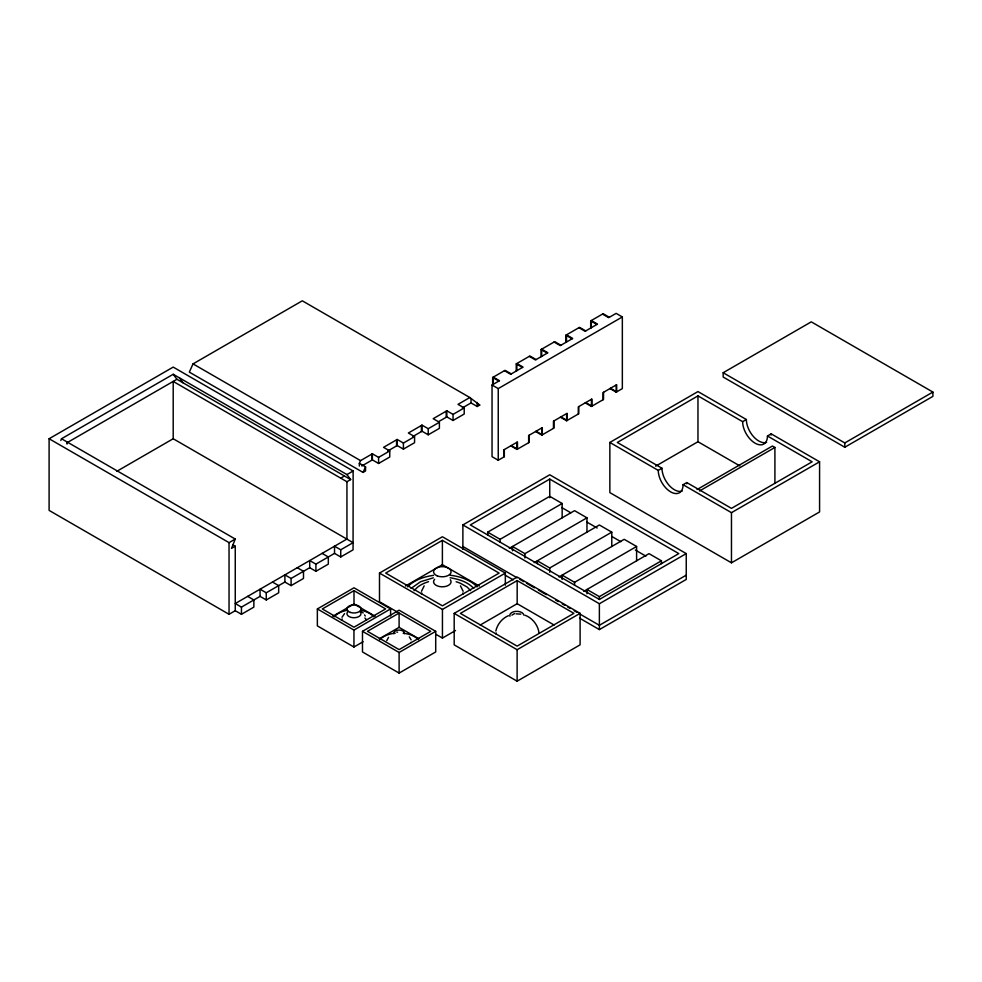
<?xml version="1.0" encoding="UTF-8"?>
<svg xmlns="http://www.w3.org/2000/svg" width="982" height="982" viewBox="0 0 982 982"><rect width="100%" height="100%" fill="white"/><g stroke="black" fill="none" stroke-linecap="round" stroke-linejoin="round"><path stroke-width="1.47" d="M495.836 631.033C497.309 624.319 502.084 618.402 508.418 615.689M421.487 591.299L424.175 585.849M386.773 640.608L388.541 637.355M60.81 440.488L61.51 438.745L173.2 374.265L346.941 474.576L350.66 479.584L346.941 481.732L173.2 381.433L173.2 438.745L353.066 542.678L340.729 549.797L334.531 546.225L334.531 553.382L340.729 556.966L353.066 549.846L353.139 470.992L173.2 367.096L49.1 438.745L49.1 510.395L229.039 614.29L235.25 610.706L241.449 614.29L253.859 607.122L253.859 599.953L247.66 596.369M67.022 444.073L67.709 442.33M61.51 438.745L235.25 539.057L231.531 548.373L235.25 546.213L235.25 610.706M462.35 407.935L471.041 402.927L477.24 406.499L479.719 405.075L469.826 397.526L302.296 300.811L193.024 363.892L189.33 372.117L363.07 472.416L365.55 470.992L365.55 466.892L359.351 463.308L360.554 460.619L372.374 453.794L378.586 457.379L389.756 450.922L389.756 457.023L378.586 463.467L372.374 459.883L361.83 465.971M363.07 472.416L365.55 466.892M342.006 617.285L344.572 613.578M414.036 590.673L417.669 587.089A33.572 19.382 0 0 1 424.494 583.148L428.557 581.663M411.028 588.451L420.591 581.7L433.32 577.833M66.764 442.882L176.92 379.273L350.66 479.584M116.698 471.372L173.2 438.745M492.657 384.649L492.657 377.493L505.067 370.324L511.278 373.909M516.237 371.036L516.237 363.88L529.887 356L536.098 359.584M541.057 356.712L541.057 349.543L554.707 341.662L560.918 345.247M565.878 342.387L565.878 335.218L579.527 327.337L585.738 330.922M590.698 328.049L590.698 320.893L603.108 313.724L609.319 317.309M387.89 450.922L397.194 445.558L403.406 449.13L414.576 442.686L414.576 436.597L403.406 443.042L397.194 439.457L383.545 447.35L389.756 450.922M412.71 436.597L422.014 431.221L428.226 434.805L439.396 428.361L439.396 422.272L428.226 428.717L422.014 425.132L408.365 433.013L414.576 436.597M438.77 421.548L446.835 416.896L453.046 420.48L464.216 414.023L464.216 407.935L453.046 414.392L446.835 410.807L433.185 418.688L439.396 422.272M469.826 397.526L458.005 404.351L464.216 407.935M504.331 449.572L504.331 456.728L498.242 460.239L492.043 456.667L492.043 385.018L499.482 380.709L493.283 377.137L493.283 384.293M49.1 438.745L229.039 542.641L235.25 539.057M340.729 478.148L344.461 476M346.941 474.576L353.139 470.992M492.043 385.018L498.242 388.59L622.342 316.953L622.342 388.602L616.193 392.149L609.982 388.565M346.941 481.732L346.941 539.057L235.25 603.537L241.449 607.122L260.07 596.369L266.269 599.953L278.679 592.797L278.679 585.628L272.48 582.044M260.07 596.369L260.07 589.212L266.269 592.784L284.89 582.044L291.089 585.628L303.499 578.459L303.499 571.291L297.3 567.719M284.89 582.044L284.89 574.875L291.089 578.459L309.711 567.719L315.909 571.291L328.319 564.134L328.319 556.966L322.121 553.382M309.711 567.719L309.711 560.55L315.909 564.134L334.531 553.382M510.775 445.84L516.986 449.425L529.151 442.403L529.151 435.235M535.595 431.515L541.806 435.1L553.971 428.078L553.971 420.91M560.415 417.178L566.626 420.762L578.791 413.741L578.791 406.585M585.235 402.853L591.446 406.438L603.525 399.453L603.525 392.297M723.169 372.73L811.279 321.851L932.9 392.063L932.9 396.372L844.79 447.24L723.169 377.027L723.169 372.73L844.79 442.943L932.9 392.063M363.107 641.725L353.95 647.015L317.358 625.89L317.358 608.95L353.999 587.801L390.591 608.926L390.591 615.984M397.857 612.338L379.494 601.733L379.494 573.071L442.391 536.761L505.337 573.095L505.337 585.174M462.878 549.343L462.878 524.94L549.748 474.785L686.246 553.602L686.246 579.441L599.376 629.597L579.503 618.12M682.208 491.049A17.553 10.127 60 0 1 669.049 485.268A17.553 10.127 60 0 1 661.978 468.242L617.297 442.452L697.969 395.881L742.638 421.671A17.553 10.127 60 0 0 755.048 443.164A17.553 10.127 60 0 0 767.458 435.996L771.177 433.848L819.577 461.798L819.577 511.941L731.467 562.821L609.859 492.596L609.859 442.452L697.969 391.572L746.357 419.523A17.553 10.127 60 0 0 753.439 436.548A17.553 10.127 60 0 0 766.598 442.33M353.999 590.661L322.317 608.95L353.95 627.216L385.619 608.926L353.999 590.661L353.999 604.016L332.873 616.217M442.391 540.346L385.705 573.071L442.44 605.833L499.138 573.095L442.391 540.346L442.391 564.699L479.339 586.033M549.748 479.081L470.317 524.94L599.376 599.45L678.808 553.602L549.748 479.081L549.748 497.751M487.698 535.018L487.698 532.158L549.748 496.327L562.158 503.496L562.158 517.821M405.48 586.021L442.391 564.699M487.698 532.158L500.108 539.314L562.158 503.496M317.358 608.95L353.95 630.076L390.591 608.926M362.481 631.328L399.097 610.19L435.713 631.34L435.713 651.95L399.109 673.087L362.481 651.95L362.481 631.328L399.109 652.478L435.713 631.34M509.339 548.312L574.568 510.665L586.966 517.821L586.966 532.158M399.097 613.05L367.452 631.328L399.109 649.605L430.754 631.34L399.097 613.05L399.097 627.363L418.884 638.791M655.645 466.168L697.969 441.728L739.765 465.861M609.859 442.452L658.247 470.39L661.978 468.242M742.638 421.671L746.357 419.523M512.518 550.779L512.518 546.483L524.928 553.652L586.966 517.821M379.31 638.791L399.097 627.363M379.494 573.071L442.44 609.417L505.337 573.095M534.159 562.637L599.376 524.989L611.786 532.158L611.786 546.483M454.187 613.382L517.17 577.023L580.104 613.345L580.104 644.83L517.121 681.189L454.187 644.867L454.187 613.382L517.121 649.716L580.104 613.345M517.17 580.595L460.398 613.382L517.121 646.131L573.893 613.345L517.17 580.595L517.17 603.709L480.198 625.043M658.247 470.39A17.553 10.127 60 0 0 670.657 491.884A17.553 10.127 60 0 0 683.067 484.715L686.799 482.567L731.467 508.369L812.139 461.798L767.458 435.996M537.338 563.68L537.338 560.808L549.748 567.977L611.786 532.158M697.048 489.552L772.429 446.024L774.908 447.461L774.908 483.181M435.885 634.286L442.44 638.079L455.538 630.505M699.528 490.975L774.908 447.461M558.979 576.974L624.196 539.314L636.606 546.483L636.606 560.808M511.892 615.137L514.531 613.603M562.158 579.441L562.158 575.145L574.568 582.301L636.606 546.483M583.799 591.299L649.016 553.652L661.426 560.808L661.426 563.68M683.067 484.715L731.467 512.665L819.577 461.798M586.966 593.766L586.966 589.47L599.376 596.639L661.426 560.808M462.878 524.94L599.376 603.746L686.246 553.602M686.246 575.145L599.376 625.301L579.503 613.824M396.851 632.212L397.6 632.126M516.053 613.848L520.791 614.118M450.087 577.772C458.643 579.135 467.739 581.835 473.766 588.439M524.977 615.223C532.379 617.96 537.94 624.933 538.971 632.752M622.342 316.953L616.144 313.368L608.693 317.665L602.494 314.08M590.698 320.893L596.909 324.465M578.914 327.693L585.112 331.278L597.522 324.109L591.324 320.525L591.324 327.693M565.878 335.218L572.089 338.802M554.093 342.018L560.292 345.603L572.702 338.446L566.504 334.862L566.504 342.018M610.485 388.283L616.684 391.867L616.684 384.698L603.034 392.579L603.034 399.748M541.057 349.543L547.269 353.127M529.273 356.356L535.472 359.94L547.882 352.771L541.683 349.187L541.683 356.356M585.738 402.571L591.937 406.155L591.937 398.987L578.288 406.867L578.288 414.036M516.237 363.88L522.449 367.464M504.453 370.68L510.652 374.265L523.062 367.096L516.863 363.524L516.863 370.68M492.657 377.493L498.868 381.077M560.918 416.896L567.117 420.48L567.117 413.312L553.467 421.192L553.467 428.361M536.098 431.233L542.297 434.805L542.297 427.649L528.647 435.529L528.647 442.686M477.24 403.639L479.719 405.075M511.278 445.558L517.477 449.142L517.477 441.974L503.827 449.854L503.827 457.023M561.594 507.473L570.812 512.788M586.622 521.921L597.154 527.997M611.639 536.368L620.857 541.683M635.342 550.055L645.886 556.131M193.024 363.892L360.554 460.619M462.878 546.483L517.207 577.858M519.859 579.38L523.836 581.675M526.487 583.21L534.441 587.801M538.418 590.096L546.373 594.687M555.64 600.039L558.292 601.573M562.269 603.869L564.92 605.403M567.571 606.937L570.223 608.459M574.2 610.755L576.851 612.289M505.288 575.268L513.23 579.859M517.17 603.709L554.106 625.031M353.999 604.016L375.087 616.193M360.59 611.405L363.217 612.928M232.771 544.789L235.25 546.213M409.273 636.852L411.139 639.871M470.636 590.599L467.137 587.04L460.263 583.21A33.56 19.382 0 0 0 456.127 581.761M179.399 377.849L183.131 382.857M173.2 374.265L176.92 379.273M364.518 614.892L365.292 616.045M460.46 585.849L463.148 591.299M844.79 442.943L844.79 447.24M731.467 512.665L731.467 562.821M697.969 395.881L697.969 441.728M616.193 384.981L616.193 392.149M599.376 596.639L599.376 599.499M599.376 603.746L599.376 629.597M591.446 399.269L591.446 406.438M574.568 582.301L574.568 585.174M566.626 413.606L566.626 420.762M549.748 567.977L549.748 572.273M541.806 427.931L541.806 435.1M524.928 553.652L524.928 557.948M517.121 649.716L517.121 681.189M516.986 442.256L516.986 449.425M500.108 539.314L500.108 542.187M498.242 388.59L498.242 460.239M477.24 402.411L477.24 406.499M471.041 398.827L471.041 402.927M453.046 414.392L453.046 420.48M446.835 410.807L446.835 416.896M446.221 411.163L446.221 417.252M442.44 609.417L442.44 638.079M428.226 428.717L428.226 434.805M422.014 425.132L422.014 431.221M421.401 425.488L421.401 431.577M403.406 443.042L403.406 449.13M399.109 652.478L399.109 673.087M397.194 439.457L397.194 445.558M396.581 439.826L396.581 445.914M378.586 457.379L378.586 463.467M372.374 453.794L372.374 459.883M371.761 454.15L371.761 460.239M359.351 463.308L359.351 466.045M353.95 630.076L353.95 647.015M340.729 549.797L340.729 556.966M315.909 564.134L315.909 571.291M291.089 578.459L291.089 585.628M266.269 592.784L266.269 599.953M241.449 607.122L241.449 614.29M229.039 542.641L229.039 614.29M393.954 633.734A5.266 3.044 0 0 1 399.109 630.063A5.266 3.044 0 0 1 404.265 633.734M410.93 642.326A13.147 7.598 0 0 1 411.151 642.609M379.764 639.675A21.923 12.656 0 0 1 395.218 633.181M403.172 633.206A21.923 12.656 0 0 1 418.406 639.65M360.013 611.614A7.021 4.051 0 0 1 358.381 616.831A7.021 4.051 0 0 1 349.211 616.647A7.021 4.051 0 0 1 348.18 611.381M341.429 620.01A13.147 7.598 0 0 1 342.166 618.955M364.85 618.022A13.147 7.598 0 0 1 366.507 619.986M334.285 616.733A21.923 12.656 0 0 1 347.37 610.227M360.627 610.227A21.923 12.656 0 0 1 373.688 616.757M509.94 616.242A7.021 4.051 0 0 1 515.808 611.369A7.021 4.051 0 0 1 523.799 615.088M495.836 633.832A21.911 12.656 0 0 1 496.217 632.96M421.29 593.828A21.911 12.656 0 0 1 421.781 592.968M462.853 592.968A21.911 12.656 0 0 1 463.344 593.828M450.37 579.748A8.777 5.07 0 0 1 441.888 586.819A8.777 5.07 0 0 1 434.645 579.294M407.64 586.831A39.231 22.647 0 0 1 433.504 575.354M450.173 575.231A39.231 22.647 0 0 1 477.043 586.88M771.177 433.848A17.553 10.127 60 0 1 771.128 435.112M686.799 482.567A17.553 10.127 60 0 1 686.749 483.831M350.464 612.449A7.021 4.051 0 0 0 360.995 608.938A7.021 4.051 0 0 0 350.464 605.428A7.021 4.051 0 0 0 350.464 612.449M437.174 575.833A8.777 5.07 0 0 0 451.045 572.26A8.777 5.07 0 0 0 438.745 567.105A8.777 5.07 0 0 0 437.174 575.833"/></g></svg>
